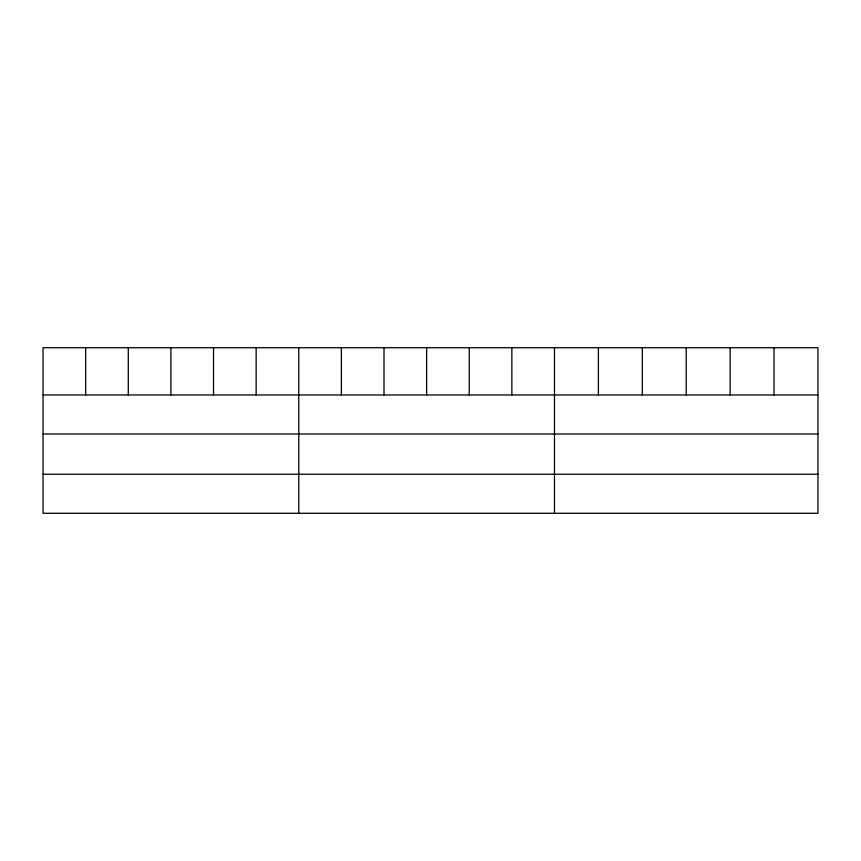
<?xml version="1.0" encoding="UTF-8"?>
<svg xmlns="http://www.w3.org/2000/svg" width="861" height="861" viewBox="0 0 861 861"><rect width="100%" height="100%" fill="white"/><g stroke="black" fill="none" stroke-linecap="round" stroke-linejoin="round"><path stroke-width="1.29" d="M817.95 434.009L817.95 347.715L43.05 347.715L43.05 513.285L817.95 513.285L817.95 434.009L43.05 434.009M43.05 394.962L817.95 394.962M43.05 474.239L817.95 474.239M774.039 347.715L774.039 394.962M730.128 347.715L730.128 394.962M686.217 347.715L686.217 394.962M642.306 347.715L642.306 394.962M598.395 347.715L598.395 394.962M554.484 347.715L554.484 513.285M511.864 347.715L511.864 394.962M469.245 347.715L469.245 394.962M426.625 347.715L426.625 394.962M384.006 347.715L384.006 394.962M341.386 347.715L341.386 394.962M298.767 347.715L298.767 513.285M256.147 347.715L256.147 394.962M213.528 347.715L213.528 394.962M170.909 347.715L170.909 394.962M128.289 347.715L128.289 394.962M85.669 347.715L85.669 394.962"/></g></svg>
